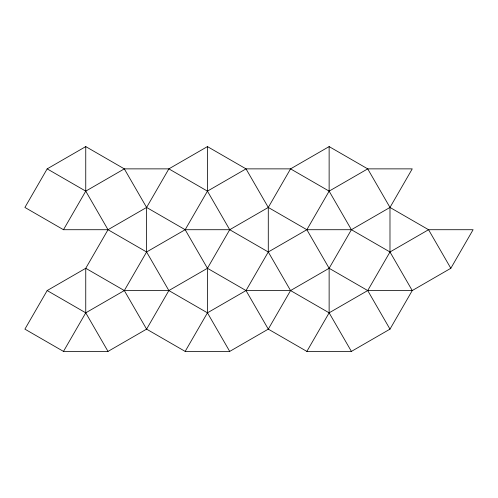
<?xml version="1.0" encoding="UTF-8"?>
<svg xmlns="http://www.w3.org/2000/svg" width="498" height="498" viewBox="0 0 498 498"><rect width="100%" height="100%" fill="white"/><g stroke="black" fill="none" stroke-linecap="round" stroke-linejoin="round"><path stroke-width="0.75" d="M47.173 168.866L24.9 207.442L63.476 229.715L108.016 229.715L146.593 207.442L168.866 168.866L207.442 146.593L246.018 168.866L290.558 168.866L329.134 146.593L367.711 168.866L389.984 207.442L389.984 251.982L412.251 290.558L389.984 329.134L351.407 351.407L306.861 351.407L268.285 329.134L246.018 290.558L207.442 268.285L185.169 229.715L146.593 207.442L124.319 168.866L85.749 146.593L47.173 168.866L85.749 191.139L108.016 229.715L146.593 251.982L168.866 290.558L207.442 312.831L229.715 351.407L268.285 329.134L290.558 290.558L329.134 268.285L351.407 229.715L389.984 207.442L412.251 168.866L367.711 168.866L329.134 191.139L306.861 229.715L268.285 251.982L246.018 290.558L207.442 312.831L185.169 351.407L146.593 329.134L124.319 290.558L85.749 268.285L47.173 290.558L24.9 329.134L63.476 351.407L108.016 351.407L146.593 329.134L168.866 290.558L207.442 268.285L229.715 229.715L268.285 207.442L290.558 168.866L329.134 191.139L351.407 229.715L389.984 251.982L428.554 229.715L473.1 229.715L450.827 268.285L412.251 290.558L367.711 290.558L329.134 312.831L306.861 351.407M63.476 229.715L85.749 191.139L85.749 146.593M108.016 229.715L85.749 268.285L85.749 312.831L108.016 351.407M63.476 351.407L85.749 312.831L124.319 290.558L168.866 290.558M124.319 290.558L146.593 251.982L146.593 207.442M146.593 251.982L185.169 229.715L207.442 191.139L207.442 146.593M389.984 329.134L367.711 290.558L389.984 251.982M85.749 191.139L124.319 168.866L168.866 168.866L207.442 191.139L229.715 229.715L268.285 251.982L290.558 290.558L329.134 312.831L351.407 351.407M207.442 191.139L246.018 168.866L268.285 207.442L268.285 251.982M185.169 229.715L229.715 229.715M268.285 207.442L306.861 229.715L351.407 229.715M246.018 290.558L290.558 290.558M185.169 351.407L229.715 351.407M389.984 207.442L428.554 229.715L450.827 268.285M306.861 229.715L329.134 268.285L367.711 290.558M47.173 290.558L85.749 312.831M329.134 146.593L329.134 191.139M329.134 268.285L329.134 312.831M207.442 268.285L207.442 312.831"/></g></svg>
